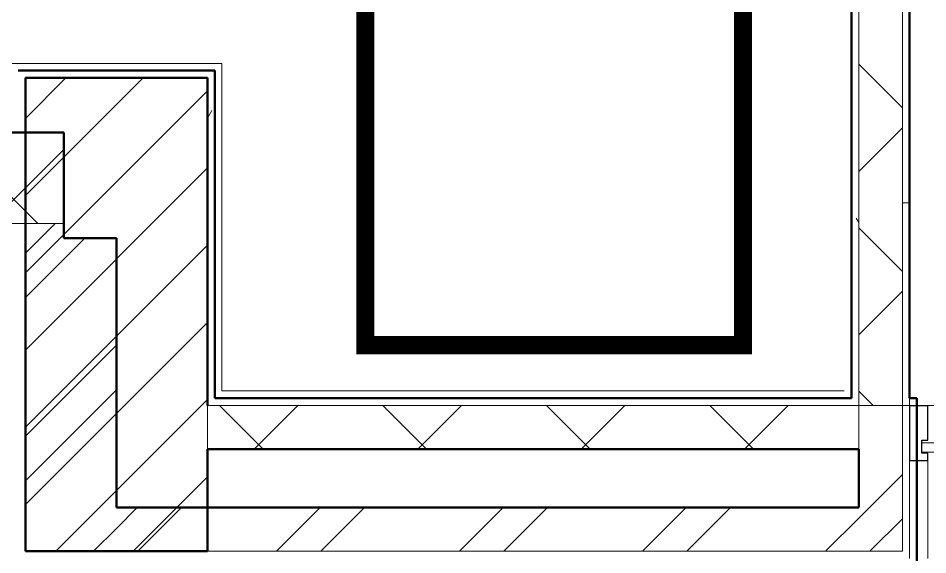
# Model space of a CAD drawing. Header units: millimetres. Extents: x -9358 to 257996, y -67499 to 9117.
# Drawn here: x 19320 to 21820, y -54408 to -52934 of the extents above; entities that cross this region are included whole.
import ezdxf

# ---------------------------------------------------------------- set-up
doc = ezdxf.new("R2010")
doc.units = ezdxf.units.MM
doc.header["$LTSCALE"] = 1000
for name, color, linetype, lineweight in [('A-COL-RFC', 8, 'Continuous', 18), ('A-COL-RFC-1', 8, 'Continuous', 9), ('A-COL-RFC-2', 8, 'Continuous', 50), ('A-FLR-PAT', 8, 'Continuous', 18), ('A-WAL-CLD', 8, 'Continuous', 9), ('A-WAL-CMU', 8, 'Continuous', 50), ('A-WAL-CRT-GLS', 8, 'Continuous', 9), ('A-WAL-CRT-GLS-1', 8, 'Continuous', 18), ('A-WAL-CRT-MLN', 8, 'Continuous', 9), ('A-WAL-CRT-MLN-1', 8, 'Continuous', 25), ('A-WAL-LOW-20', 8, 'Continuous', 18), ('A-WAL-LOW-30', 8, 'Continuous', 18), ('A-WAL-PAT-1', 8, 'Continuous', 9), ('A-WAL-PRT', 8, 'Continuous', 50)]:
    doc.layers.add(name, color=color, linetype=linetype, lineweight=lineweight)
doc.layers.add('F POINT AGN', color=7, linetype='Continuous')
doc.layers.add('Route - rack2', color=7, linetype='Continuous')
pattern_1 = [(45, (0, 0), (-251.4472, 251.4472), []), (45, (0, 381), (-251.4472, 251.4472), [])]
pattern_2 = [(0, (0, 0), (812.8, 203.2), [33.528, -576.072, 33.528, -576.072, -3251.2]), (0, (0, 0), (812.8, 203.2), [-1219.2, 33.528, -1185.672, 33.528, -576.072, -1422.4]), (0, (0, 0), (812.8, 203.2), [-3048, 33.528, -372.872, 33.528, -982.472]), (120, (304.8, 101.6), (-582.37636, 602.30545), [33.528, -576.072, 33.528, -576.072, -3251.2]), (120, (304.8, 101.6), (-582.37636, 602.30545), [-1219.2, 33.528, -1185.672, 33.528, -576.072, -1422.4]), (120, (304.8, 101.6), (-582.37636, 602.30545), [-3048, 33.528, -372.872, 33.528, -982.472]), (240, (406.4, 508), (-230.42364, -805.50545), [33.528, -576.072, 33.528, -576.072, -3251.2]), (240, (406.4, 508), (-230.42364, -805.50545), [-1219.2, 33.528, -1185.672, 33.528, -576.072, -1422.4]), (240, (406.4, 508), (-230.42364, -805.50545), [-3048, 33.528, -372.872, 33.528, -982.472])]
pattern_3 = [(45, (0, 0), (-224.5064, 224.5064), []), (135, (0, 0), (-224.5064, -224.5064), [])]

# ---------------------------------------------------------------- blocks, each defined once
blk = doc.blocks.new('Rectangular Mullion - 50 x 150_right-517094-01-Ground Floor Furniture Plan')
at = {"layer": 'A-WAL-CRT-MLN-1'}
for p, q in [((-50, -20.5), (-50, 74.5)), ((-50, 74.5), (0, 74.5)), ((0, 74.5), (0, -75.5)), ((-33.6875, -20.5), (-50, -20.5)), ((-33.6875, -55.5), (-33.6875, -20.5)), ((-50, -75.5), (-50, -55.5)), ((-50, -55.5), (-33.6875, -55.5)), ((0, -75.5), (-50, -75.5))]:
    blk.add_line(p, q, dxfattribs=at)
blk = doc.blocks.new('System Panel - Glazed-2287384-01-Ground Floor Furniture Plan')
at = {"layer": 'A-WAL-CRT-GLS-1'}
for p, q in [((368.8, 52.7), (-368.8, 52.7)), ((-368.8, 52.7), (-368.8, 27.3)), ((368.8, 27.3), (368.8, 52.7)), ((-368.8, 27.3), (368.8, 27.3))]:
    blk.add_line(p, q, dxfattribs=at)
blk = doc.blocks.new('G')
at = {"layer": 'A-COL-RFC-1'}
h = blk.add_hatch(dxfattribs=at)
h.set_pattern_fill('FP_4', color=256, style=0, pattern_type=2)
h.set_pattern_definition([(45, (0, 0), (-106.066, 106.066), [])])
h.paths.add_polyline_path([(19840, -54250), (19840, -52950), (19340, -52950), (19340, -54250), (19795.9, -54250)], flags=0)
at = {"layer": 'A-WAL-PAT-1'}
h = blk.add_hatch(dxfattribs=at)
h.set_pattern_fill('FP_2', color=256, style=0, pattern_type=2)
h.set_pattern_definition(pattern_2)
h.paths.add_polyline_path([(21770, -53850), (21770, -49050), (21750, -49050), (21750, -53850), (21762.1, -53850)], flags=0)
h = blk.add_hatch(dxfattribs=at)
h.set_pattern_fill('FP_3', color=256, style=0, pattern_type=2)
h.set_pattern_definition(pattern_3)
h.paths.add_polyline_path([(21630, -53850), (21750, -53850), (21750, -49170), (21630, -49170), (21630, -53836.4)], flags=0)
h = blk.add_hatch(dxfattribs=at)
h.set_pattern_fill('FP_2', color=256, style=0, pattern_type=2)
h.set_pattern_definition(pattern_2)
h.paths.add_polyline_path([(21630, -53830), (21630, -49190), (21610, -49190), (21610, -53830)], flags=0)
h = blk.add_hatch(dxfattribs=at)
h.set_pattern_fill('FP_2', color=256, style=0, pattern_type=2)
h.set_pattern_definition(pattern_2)
h.paths.add_polyline_path([(19840, -52950), (19840, -52930), (19320, -52930), (19320, -52950), (19795.9, -52950)], flags=0)
h = blk.add_hatch(dxfattribs=at)
h.set_pattern_fill('FP_2', color=256, style=0, pattern_type=2)
h.set_pattern_definition(pattern_2)
h.paths.add_polyline_path([(19840, -53830), (19860, -53830), (19860, -52930), (19840, -52930), (19840, -53113.6)], flags=0)
h = blk.add_hatch(dxfattribs=at)
h.set_pattern_fill('FP_2', color=256, style=0, pattern_type=2)
h.set_pattern_definition(pattern_2)
h.paths.add_polyline_path([(19340, -53100), (19340, -52950), (19320, -52950), (19320, -53100)], flags=0)
h = blk.add_hatch(dxfattribs=at)
h.set_pattern_fill('FP_2', color=256, style=0, pattern_type=2)
h.set_pattern_definition(pattern_2)
h.paths.add_polyline_path([(19320, -53100), (19320, -53080), (17500, -53080), (17500, -53100), (17829.6, -53100)], flags=0)
h = blk.add_hatch(dxfattribs=at)
h.set_pattern_fill('FP_3', color=256, style=0, pattern_type=2)
h.set_pattern_definition(pattern_3)
h.paths.add_polyline_path([(19445, -53350), (19445, -53100), (19000, -53100), (19000, -53350), (19340, -53350)], flags=0)
h.paths.add_polyline_path([(16900, -53350), (16900, -53100), (16880, -53100), (16880, -53350)], flags=0)
h = blk.add_hatch(dxfattribs=at)
h.set_pattern_fill('FP_1', color=256, style=0, pattern_type=2)
h.set_pattern_definition(pattern_1)
h.paths.add_polyline_path([(19590, -54250), (19590, -53390), (19445, -53390), (19445, -53350), (19340, -53350), (19340, -54250)], flags=0)
h = blk.add_hatch(dxfattribs=at)
h.set_pattern_fill('FP_2', color=256, style=0, pattern_type=2)
h.set_pattern_definition(pattern_2)
h.paths.add_polyline_path([(21630, -53850), (21630, -53830), (19840, -53830), (19840, -53850), (21610, -53850)], flags=0)
h = blk.add_hatch(dxfattribs=at)
h.set_pattern_fill('FP_3', color=256, style=0, pattern_type=2)
h.set_pattern_definition(pattern_3)
h.paths.add_polyline_path([(21630, -53970), (21630, -53850), (19840, -53850), (19840, -53970), (21270.6, -53970)], flags=0)
h = blk.add_hatch(dxfattribs=at)
h.set_pattern_fill('FP_1', color=256, style=0, pattern_type=2)
h.set_pattern_definition(pattern_1)
h.paths.add_polyline_path([(21750, -54250), (21750, -53850), (21630, -53850), (21630, -54250)], flags=0)
h = blk.add_hatch(dxfattribs=at)
h.set_pattern_fill('FP_1', color=256, style=0, pattern_type=2)
h.set_pattern_definition(pattern_1)
h.paths.add_polyline_path([(21270.6, -54250), (21630, -54250), (21630, -54130), (19590, -54130), (19590, -54250), (21147.7, -54250)], flags=0)
at = {"layer": 'A-COL-RFC'}
blk.add_line((19840, -53970), (19840, -53850), dxfattribs=at)
at = {"layer": 'A-COL-RFC-2'}
for p, q in [((19840, -52950), (19340, -52950)), ((19340, -52950), (19340, -54250)), ((19840, -53850), (19840, -52950)), ((19840, -54250), (19840, -53970)), ((19340, -54250), (19840, -54250))]:
    blk.add_line(p, q, dxfattribs=at)
at = {"layer": 'A-FLR-PAT'}
for p, q in [((21790, -53850), (22525, -53850)), ((21820, -54000.5), (21820, -54270))]:
    blk.add_line(p, q, dxfattribs=at)
at = {"layer": 'A-WAL-CLD'}
for p, q in [((21750, -54250), (21750, -45080)), ((21630, -53970), (21630, -49170)), ((19445, -53350), (19000, -53350)), ((19340, -54250), (19340, -53350)), ((21770, -54270), (21770, -53830)), ((19840, -53850), (21770, -53850)), ((21750, -54250), (19340, -54250))]:
    blk.add_line(p, q, dxfattribs=at)
at = {"layer": 'A-WAL-CMU'}
for p, q in [((19860, -52930), (19320, -52930)), ((19860, -53830), (19860, -52930)), ((19340, -52950), (19840, -52950)), ((19340, -53100), (19340, -52950)), ((19840, -52950), (19840, -53850)), ((19445, -53100), (17500, -53100)), ((19445, -53390), (19445, -53100)), ((19590, -53390), (19445, -53390)), ((19590, -54130), (19590, -53390)), ((21610, -53830), (19860, -53830)), ((21790, -53830), (21770, -53830)), ((21790, -54290), (21790, -53830)), ((19840, -53970), (21630, -53970)), ((21630, -53970), (21630, -54130)), ((21630, -54130), (19590, -54130))]:
    blk.add_line(p, q, dxfattribs=at)
at = {"layer": 'A-WAL-LOW-20'}
blk.add_line((19840, -53850), (19840, -53970), dxfattribs=at)
at = {"layer": 'A-WAL-LOW-30'}
for p, q in [((19300, -52910), (19880, -52910)), ((19880, -52910), (19880, -53810)), ((19880, -53810), (21590, -53810))]:
    blk.add_line(p, q, dxfattribs=at)
at = {"layer": 'A-WAL-PRT'}
for p, q in [((21770, -53830), (21770, -49030)), ((21610, -49190), (21610, -53830))]:
    blk.add_line(p, q, dxfattribs=at)
at = {"layer": 'A-WAL-CRT-GLS', "rotation": 180}
blk.add_blockref('System Panel - Glazed-2287384-01-Ground Floor Furniture Plan', (22172.5, -53925), dxfattribs=at)
at = {"layer": 'A-WAL-CRT-MLN', "extrusion": (0, 0, -1)}
blk.add_blockref('Rectangular Mullion - 50 x 150_right-517094-01-Ground Floor Furniture Plan', (-21770, -53925), dxfattribs=at)
blk = doc.blocks.new('RACK 2- ROUTE .')
at = {"layer": 'F POINT AGN', "color": 1, "const_width": 50}
blk.add_lwpolyline([(25116, -45329), (18326, -45329), (18326, -45603), (21349, -45603), (21349, -48496), (18213, -48496), (18213, -50166), (21312, -50166), (21312, -53832), (20274, -53832), (20274, -52761), (17791, -52761), (17791, -44289), (15665, -44289), (15665, -45830), (16509, -45830), (16509, -57080), (7295, -57080)], dxfattribs=at)

msp = doc.modelspace()

# ---------------------------------------------------------------- block references
msp.add_blockref('G', (0, -148.1))

# ---------------------------------------------------------------- next in the draw order: block references
at = {"layer": 'Route - rack2', "color": 1}
msp.add_blockref('RACK 2- ROUTE .', (0, 0), dxfattribs=at)

doc.saveas('drawing.dxf')
